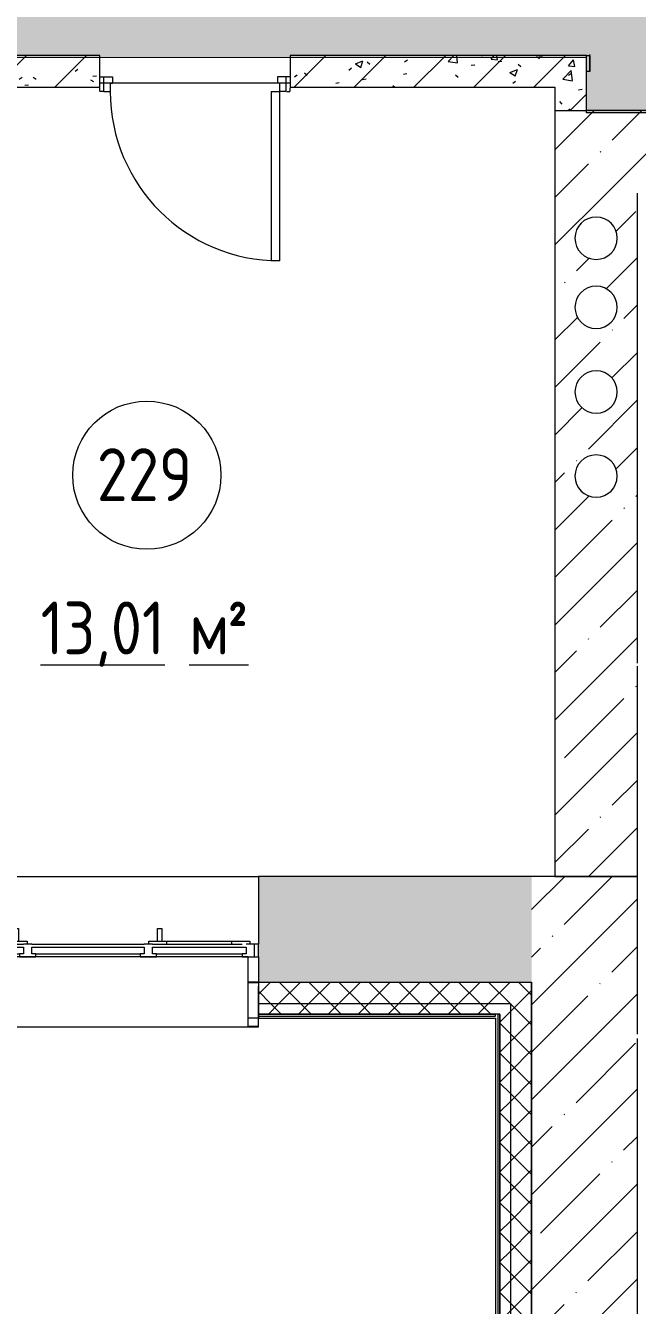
# Model space of a CAD drawing. Header units: millimetres. Extents: x -515342 to 330399, y -224905 to 507333.
# Drawn here: x -291091 to -288201, y 124317 to 130365 of the extents above; entities that cross this region are included whole.
import ezdxf

# ---------------------------------------------------------------- set-up
doc = ezdxf.new("R2010")
doc.units = ezdxf.units.MM
doc.linetypes.add('ASVP_Невидимые', pattern=[5, 3, -2])
doc.linetypes.add('ASVP_Штриховая_ш3 п1_5', pattern=[4.5, 3, -1.5])
doc.layers.get('0').update_dxf_attribs({"lineweight": 0})
for name, color, linetype, lineweight in [('_ Окна', 7, 'Continuous', 0), ('Витраж', 7, 'Continuous', 0), ('Двери', 7, 'Continuous', 0), ('Линии разделители', 7, 'ASVP_Штриховая_ш3 п1_5', 0), ('Марки помещений', 7, 'Continuous', 0), ('Окна', 7, 'Continuous', 0), ('Перекрытие', 7, 'Continuous', 0), ('Стены внутренние', 7, 'Continuous', 0), ('Стены наружные', 7, 'Continuous', 0), ('Стены несущие', 7, 'Continuous', 0), ('Стены отделка', 7, 'Continuous', 0), ('Стены перегородки', 7, 'Continuous', 0), ('Стены штриховка', 7, 'Continuous', 0), ('экспертиза условные обозначения', 1, 'Continuous', 0)]:
    doc.layers.add(name, color=color, linetype=linetype, lineweight=lineweight)
doc.styles.add('GOST Common_1', font='', dxfattribs={"width": 0.9, "height": 250})
doc.styles.add('GOST Common_2', font='', dxfattribs={"width": 0.9, "height": 250})
doc.styles.get('GOST Common_1').set_extended_font_data('GOST Common')
doc.styles.get('GOST Common_2').set_extended_font_data('GOST Common')
pattern_1 = [(45, (0, 0), (-224.5064, 224.5064), []), (45, (224.5, 0), (-224.5064, 224.5064), [396.875, -79.375, 3.353, -76.022])]
pattern_2 = [(45, (0, 0), (-70.71068, 70.71068), []), (135, (0, 0), (-70.71068, -70.71068), [])]
pattern_3 = [(45, (-374025.76, 123368.6), (-224.5064, 224.5064), []), (45, (-373801.25, 123368.6), (-224.5064, 224.5064), [396.875, -79.375, 3.353, -76.022])]
pattern_4 = [(45, (-374025.76, 123368.6), (-141.42136, 141.42136), [])]
pattern_5 = [(50, (-374025.76, 123368.6), (364.3679, -31.8783), [38.1, -419.1]), (355, (-374025.76, 123368.6), (-70.4859, 382.1133), [30.48, -335.28]), (100.451, (-373995.4, 123365.95), (293.885, 350.2334), [32.38, -356.18]), (46.184, (-374025.76, 123470.2), (542.1585, -84.0858), [57.15, -628.65]), (96.636, (-373980.6, 123463.2), (474.805, 494.8554), [48.57, -534.27]), (351.184, (-374025.76, 123470.2), (474.8102, 494.85), [45.72, -502.92]), (21, (-373974.96, 123444.8), (303.2285, -204.5305), [38.1, -419.1]), (326, (-373974.96, 123444.8), (123.6039, 368.376), [30.48, -335.28]), (71.451, (-373949.7, 123427.76), (426.8341, 163.8427), [32.38, -356.18]), (37.5, (-374025.76, 123368.6), (6.17665, 169.11015), [16.764, -314.452, 16.764, -323.596, -336.55]), (37.5, (-374025.76, 123368.6), (6.17665, 169.11015), [-671.576, 16.764, -319.786]), (7.5, (-374025.76, 123368.6), (133.63888, 200.3615), [16.764, -177.292, 16.764, -306.832, -128.27]), (7.5, (-374025.76, 123368.6), (133.63888, 200.3615), [-517.652, 16.764, -111.506]), (327.5, (-374139.04, 123368.6), (271.18182, -11.45836), [16.764, -110.236, 16.764, -379.476, -525.78]), (327.5, (-374139.04, 123368.6), (271.18182, -11.45836), [-523.24, 16.764, -509.016]), (317.5, (-374189.84, 123368.6), (296.2585, 50.85285), [16.764, -148.336, 16.764, -246.38, -373.38]), (317.5, (-374189.84, 123368.6), (296.2585, 50.85285), [-428.244, 16.764, -356.616])]

# ---------------------------------------------------------------- blocks, each defined once
blk = doc.blocks.new('Окно_ПВХ_3Створки_1Фрамуга-верх - АР_Окно_ОП_1820_h_х1570_3ст2фр-в-9695280-О_АР_П_2__3_400_План 2 этажа')
at = {"layer": '_ Окна'}
for p, q in [((-729, 130), (-805, 130)), ((-805, 130), (-805, 70)), ((-785, 70), (-785, 130)), ((-729, 116), (-729, 130)), ((-247, 130), (-323, 130)), ((-323, 130), (-323, 116)), ((-247, 116), (-247, 130)), ((323, 130), (247, 130)), ((247, 130), (247, 116)), ((323, 116), (323, 130)), ((729, 130), (729, 116)), ((805, 130), (729, 130)), ((785, 70), (785, 130)), ((805, 70), (805, 130)), ((-805, 70), (-747, 70)), ((-765, 56), (-765, 70)), ((-747, 84), (-747, 116)), ((-747, 116), (-729, 116)), ((-305, 84), (-747, 84)), ((-323, 116), (-729, 116)), ((-680, 70), (-680, 56)), ((-372, 70), (-372, 56)), ((-323, 116), (-305, 116)), ((-305, 116), (-305, 84)), ((-305, 70), (-265, 70)), ((-287, 70), (-287, 56)), ((-265, 84), (-265, 116)), ((-265, 116), (-247, 116)), ((265, 84), (-265, 84)), ((247, 116), (-247, 116)), ((247, 116), (265, 116)), ((265, 116), (265, 84)), ((265, 70), (305, 70)), ((287, 56), (287, 70)), ((305, 84), (305, 116)), ((305, 116), (323, 116)), ((747, 84), (305, 84)), ((729, 116), (323, 116)), ((372, 70), (372, 56)), ((680, 70), (680, 56)), ((729, 116), (747, 116)), ((747, 116), (747, 84)), ((747, 70), (805, 70)), ((765, 70), (765, 56)), ((-680, 56), (-765, 56)), ((-287, 56), (-372, 56)), ((372, 56), (287, 56)), ((765, 56), (680, 56))]:
    blk.add_line(p, q, dxfattribs=at)
at = {"layer": 'Окна'}
for p, q in [((-729, 130), (-323, 130)), ((-247, 130), (247, 130)), ((323, 130), (729, 130)), ((-305, 70), (-729, 70)), ((265, 70), (-265, 70)), ((729, 70), (305, 70)), ((-372, 56), (-680, 56)), ((-348.5, -4), (-348.5, 56)), ((-328.5, 56), (-328.5, -4)), ((328.5, -4), (328.5, 56)), ((348.5, 56), (348.5, -4)), ((680, 56), (372, 56)), ((-328.5, -4), (-348.5, -4)), ((348.5, -4), (328.5, -4))]:
    blk.add_line(p, q, dxfattribs=at)
blk = doc.blocks.new('Прямоугольный импост - АР_Откос_Металлический_50х330 Белый Левый-9898756-О_АР_П_2__3_400_План 2 этажа')
at = {"layer": 'Витраж'}
for p, q in [((34436.9, 2577.5), (32926.9, 2577.5)), ((32926.9, 2247.5), (34436.9, 2247.5))]:
    blk.add_line(p, q, dxfattribs=at)
blk = doc.blocks.new('Прямоугольный импост - АР_Откос_Металлический_50х330 Белый Левый-9898757-О_АР_П_2__3_400_План 2 этажа')
at = {"layer": 'Витраж', "lineweight": 18}
for p, q in [((-50, 290), (-50, -40)), ((-49, 290), (-50, 290)), ((-49, -39), (-49, 290)), ((0, 150), (-1, 150)), ((-1, 150), (-1, -39)), ((0, -40), (0, 150)), ((-50, -40), (0, -40)), ((-1, -39), (-49, -39))]:
    blk.add_line(p, q, dxfattribs=at)
blk = doc.blocks.new('СД_Люблино_Фасады_rvt-1-О_АР_П_2__3_400_План 2 этажа')
at = {"layer": 'Стены внутренние'}
h = blk.add_hatch(dxfattribs=at)
h.set_pattern_fill('FP_1', color=256, style=0, pattern_type=2)
h.set_pattern_definition(pattern_1)
h.paths.add_polyline_path([(85199, 2475), (85325, 2475), (85325, 2975), (84034.6, 2975), (84034.6, 2475), (84326.5, 2475)])
h.paths.add_polyline_path([(82424.6, 2475), (82424.6, 2975), (80024.6, 2975), (80024.6, 2475), (82145.5, 2475)])
h.paths.add_polyline_path([(77347.1, 2475), (77614.6, 2475), (77614.6, 2975), (76428.8, 2975), (76428.8, 2475), (76474.7, 2475)])
h.paths.add_polyline_path([(73857.5, 2475), (74018.8, 2475), (74018.8, 2975), (71654.3, 2975), (71654.3, 2475), (72112.6, 2475)])
h.paths.add_polyline_path([(69495.3, 2475), (70044.3, 2475), (70044.3, 2975), (68833.2, 2975), (68833.2, 2475)])
h.paths.add_polyline_path([(67223.2, 2475), (67223.2, 2975), (66055, 2975), (66055, 2475), (66878.1, 2475)])
h.paths.add_polyline_path([(64260.8, 2475), (64445, 2475), (64445, 2975), (63279.5, 2975), (63279.5, 2475), (63388.4, 2475)])
h.paths.add_polyline_path([(61643.5, 2475), (61669.5, 2475), (61669.5, 2975), (59270, 2975), (59270, 2475), (61207.3, 2475)])
h.paths.add_polyline_path([(56409, 2475), (56860, 2475), (56860, 2975), (55705, 2975), (55705, 2475)])
h.paths.add_polyline_path([(53295, 2475), (53295, 2975), (52107.5, 2975), (52107.5, 2475), (52919.3, 2475)])
h.paths.add_polyline_path([(49429.6, 2475), (49697.5, 2475), (49697.5, 2975), (48505, 2975), (48505, 2475), (48557.2, 2475)])
h.paths.add_polyline_path([(46095, 2475), (46095, 2975), (44880, 2975), (44880, 2475), (45939.9, 2475)])
h.paths.add_polyline_path([(42450.2, 2475), (42470, 2475), (42470, 2975), (40100.1, 2975), (40100.1, 2475), (41577.8, 2475)])
h.paths.add_polyline_path([(38490.1, 2475), (38490.1, 2975), (37284.2, 2975), (37284.2, 2475), (38088.1, 2475)])
h.paths.add_polyline_path([(35470.8, 2475), (35674.2, 2475), (35674.2, 2975), (34486.9, 2975), (34486.9, 2475), (34598.4, 2475)])
h.paths.add_polyline_path([(32876.9, 2475), (32876.9, 2975), (31722.6, 2975), (31722.6, 2475), (32853.5, 2475)])
h.paths.add_polyline_path([(30112.6, 2475), (30112.6, 2975), (27685.9, 2975), (27685.9, 2475), (29615.4, 2475)])
h.paths.add_polyline_path([(25275.9, 2475), (25275.9, 2975), (24073.4, 2975), (24073.4, 2475), (25001.7, 2475)])
h.paths.add_polyline_path([(21663.4, 2475), (21663.4, 2975), (19290.9, 2975), (19290.9, 2475), (21512, 2475)])
h.paths.add_polyline_path([(17680.9, 2475), (17680.9, 2975), (16335, 2975), (16335, 2475), (17183.8, 2475)])
h = blk.add_hatch(dxfattribs=at)
h.set_pattern_fill('FP_1', color=256, style=0, pattern_type=2)
h.set_pattern_definition(pattern_1)
h.paths.add_polyline_path([(85825, -300), (85825, 2975), (85325, 2975), (85325, -300)])
at = {"layer": 'Стены наружные'}
h = blk.add_hatch(dxfattribs=at)
h.set_pattern_fill('FP_4', color=256, style=0, pattern_type=2)
h.set_pattern_definition(pattern_2)
h.paths.add_polyline_path([(85199, 2374.9), (85225, 2374.9), (85225, 2474.9), (84034.6, 2474.9), (84034.6, 2374.9), (85175, 2374.9)])
h.paths.add_polyline_path([(82145.5, 2374.9), (82424.6, 2374.9), (82424.6, 2474.9), (80024.6, 2474.9), (80024.6, 2374.9), (81927.4, 2374.9)])
h = blk.add_hatch(dxfattribs=at)
h.set_pattern_fill('FP_4', color=256, style=0, pattern_type=2)
h.set_pattern_definition(pattern_2)
h.paths.add_polyline_path([(85225, -300), (85325, -300), (85325, 2474.9), (85225, 2474.9), (85225, -106.3)])
h = blk.add_hatch(dxfattribs=at)
h.set_pattern_fill('FP_4', color=256, style=0, pattern_type=2)
h.set_pattern_definition(pattern_2)
h.paths.add_polyline_path([(85165, 2324.9), (85175, 2324.9), (85175, 2374.9), (84034.6, 2374.9), (84034.6, 2324.9), (85155, 2324.9)])
h.paths.add_polyline_path([(81927.4, 2324.9), (82424.6, 2324.9), (82424.6, 2374.9), (80024.6, 2374.9), (80024.6, 2324.9), (81709.3, 2324.9)])
h = blk.add_hatch(dxfattribs=at)
h.set_pattern_fill('FP_4', color=256, style=0, pattern_type=2)
h.set_pattern_definition(pattern_2)
h.paths.add_polyline_path([(85225, -400), (85225, 2374.9), (85175, 2374.9), (85175, -400)])
at = {"layer": 'Стены внутренние'}
for p, q in [((82424.6, 2975), (84034.6, 2975)), ((84034.6, 2475), (83985.6, 2475)), ((84033.8, 2304.9), (83985.5, 2304.9))]:
    blk.add_line(p, q, dxfattribs=at)
at = {"layer": 'Стены наружные'}
blk.add_line((83985.6, 2474.9), (84034.6, 2474.9), dxfattribs=at)
at = {"layer": 'Стены несущие'}
for p, q in [((85325, 2975), (84034.6, 2975)), ((84034.6, 2975), (84034.6, 2655)), ((85825, 2975), (85325, 2975)), ((85825, 2229.7), (85825, 2975)), ((84034.6, 2595), (84034.6, 2475)), ((84034.6, 2475), (85325, 2475)), ((85325, 2475), (85325, -300)), ((85825, 200), (85825, 2209.7))]:
    blk.add_line(p, q, dxfattribs=at)
at = {"layer": 'Стены отделка', "lineweight": 9}
for p, q in [((85175, 2474.9), (84034.6, 2474.9)), ((84034.6, 2474.9), (84034.6, 2374.9)), ((85225, 2474.9), (85175, 2474.9)), ((85325, 2474.9), (85225, 2474.9)), ((85325, -300), (85325, 2474.9)), ((84034.6, 2374.9), (84034.6, 2324.9)), ((84034.6, 2324.9), (84034.6, 2314.9)), ((84034.6, 2314.9), (84034.6, 2304.9)), ((84034.6, 2304.9), (85155, 2304.9)), ((85155, 2304.9), (85155, 317.3))]:
    blk.add_line(p, q, dxfattribs=at)
at = {"layer": 'Стены штриховка'}
for p, q in [((84034.6, 2374.9), (85175, 2374.9)), ((85175, 2374.9), (85225, 2374.9)), ((85225, 2374.9), (85225, -300)), ((84034.6, 2324.9), (85155, 2324.9)), ((85155, 2324.9), (84034.6, 2324.9)), ((84034.6, 2314.9), (85155, 2314.9)), ((85165, 2324.9), (85155, 2324.9)), ((85155, 2314.9), (85155, 2324.9)), ((85175, 2324.9), (85165, 2324.9)), ((85165, 2324.9), (85165, -460)), ((85175, 2324.9), (85175, -300)), ((85175, -300), (85175, 2324.9))]:
    blk.add_line(p, q, dxfattribs=at)
at = {"layer": 'Витраж', "lineweight": 9}
for name, p in [('Прямоугольный импост - АР_Откос_Металлический_50х330 Белый Левый-9898756-О_АР_П_2__3_400_План 2 этажа', (49547.7, 17.4)), ('Прямоугольный импост - АР_Откос_Металлический_50х330 Белый Левый-9898757-О_АР_П_2__3_400_План 2 этажа', (84034.6, 2304.9))]:
    blk.add_blockref(name, p, dxfattribs=at)
at = {"layer": 'Окна', "lineweight": 9, "rotation": 180}
blk.add_blockref('Окно_ПВХ_3Створки_1Фрамуга-верх - АР_Окно_ОП_1820_h_х1570_3ст2фр-в-9695280-О_АР_П_2__3_400_План 2 этажа', (83229.6, 2725), dxfattribs=at)
blk = doc.blocks.new('Дверь_Деревянная_1 полотно - АР_Дверь_Межкомнатная_800х2000h_полотно__Г_Пр-10560740-О_АР_П_2__3_400_План 2 этажа')
at = {"layer": 'Двери', "lineweight": 18}
for p, q in [((-400, 95), (-400, 895)), ((-400, 895), (-360, 895)), ((-360, 95), (-360, 895)), ((-430, 95), (-400, 95)), ((-430, 95), (-430, 25)), ((-400, 55), (-400, 95)), ((-360, 95), (-400, 95)), ((430, 95), (400, 95)), ((400, 55), (400, 95)), ((430, 95), (430, 25)), ((-430, 25), (-390, 25)), ((-400, 55), (-390, 55)), ((-390, 25), (-390, 55)), ((400, 55), (390, 55)), ((390, 25), (390, 55)), ((430, 25), (390, 25))]:
    blk.add_line(p, q, dxfattribs=at)
at = {"layer": 'Двери', "linetype": 'ASVP_Невидимые', "lineweight": 18}
for p, q in [((-450, 95), (-450, 75)), ((-430, 95), (-450, 95)), ((430, 95), (450, 95)), ((450, 95), (450, 75)), ((-450, 25), (-430, 25)), ((450, 25), (430, 25))]:
    blk.add_line(p, q, dxfattribs=at)
at = {"layer": 'Двери', "lineweight": 18}
blk.add_arc((-400, 95), 800, 0, 90, dxfattribs=at)
blk = doc.blocks.new('ASVP_Марка_Помещение_ДваЗначения - Номер Площадь-685795-О_АР_П_2__3_400_План 2 этажа')
at = {"layer": 'Марки помещений'}
blk.add_circle((0, 0), 3.5, dxfattribs=at)

msp = doc.modelspace()

# ---------------------------------------------------------------- hatches: boundary and pattern name
at = {"layer": 'Стены внутренние'}
h = msp.add_hatch(dxfattribs=at)
h.set_pattern_fill('FP_2', color=256, style=0, pattern_type=2)
h.set_pattern_definition(pattern_4)
h.paths.add_polyline_path([(-288590.759, 130073.6058), (-288590.759, 130223.6058), (-289840.759, 130223.6058), (-289840.759, 130073.6058), (-288826.7929, 130073.6058)])
h.paths.add_polyline_path([(-290740.759, 130073.6058), (-290740.759, 130223.6058), (-291640.759, 130223.6058), (-291640.759, 130073.6058), (-291444.0649, 130073.6058)])
h = msp.add_hatch(dxfattribs=at)
h.set_pattern_fill('FP_3', color=256, style=0, pattern_type=2)
h.set_pattern_definition(pattern_5)
h.paths.add_polyline_path([(-288590.759, 130073.6058), (-288590.759, 130223.6058), (-289840.759, 130223.6058), (-289840.759, 130073.6058), (-288826.7929, 130073.6058)])
h.paths.add_polyline_path([(-290740.759, 130073.6058), (-290740.759, 130223.6058), (-291640.759, 130223.6058), (-291640.759, 130073.6058), (-291444.0649, 130073.6058)])
h = msp.add_hatch(dxfattribs=at)
h.set_pattern_fill('FP_2', color=256, style=0, pattern_type=2)
h.set_pattern_definition(pattern_4)
h.paths.add_polyline_path([(-288440.759, 129963.6058), (-288440.759, 130223.6058), (-288590.759, 130223.6058), (-288590.759, 129963.6058)])
h = msp.add_hatch(dxfattribs=at)
h.set_pattern_fill('FP_3', color=256, style=0, pattern_type=2)
h.set_pattern_definition(pattern_5)
h.paths.add_polyline_path([(-288440.759, 129963.6058), (-288440.759, 130223.6058), (-288590.759, 130223.6058), (-288590.759, 129963.6058)])
h = msp.add_hatch(dxfattribs=at)
h.set_pattern_fill('FP_1', color=256, style=0, pattern_type=2)
h.set_pattern_definition(pattern_3)
h.paths.add_polyline_path([(-287810.759, 129573.6058), (-287810.759, 129963.6058), (-288590.759, 129963.6058), (-288590.759, 129573.6058), (-287954.3688, 129573.6058)])
h = msp.add_hatch(dxfattribs=at)
h.set_pattern_fill('FP_1', color=256, style=0, pattern_type=2)
h.set_pattern_definition(pattern_3)
h.paths.add_polyline_path([(-288200.759, 126343.5459), (-288200.759, 129573.6058), (-288590.759, 129573.6058), (-288590.759, 126343.5459)])
h.paths.add_polyline_path([(-288390.5808, 128137.7364), (-288413.1238, 128137.7364), (-288445.759, 128149.6146), (-288472.3635, 128171.9384), (-288489.7283, 128202.0151), (-288495.759, 128236.2171), (-288489.7283, 128270.4192), (-288472.3635, 128300.4959), (-288445.759, 128322.8197), (-288413.1238, 128334.6979), (-288378.3942, 128334.6979), (-288345.759, 128322.8197), (-288319.1546, 128300.4959), (-288301.7897, 128270.4192), (-288295.759, 128236.2171), (-288301.7897, 128202.0151), (-288319.1546, 128171.9384), (-288345.759, 128149.6146), (-288378.3942, 128137.7364)])
h.paths.add_polyline_path([(-288390.5808, 128535.125), (-288413.1238, 128535.125), (-288445.759, 128547.0033), (-288472.3635, 128569.327), (-288489.7283, 128599.4038), (-288495.759, 128633.6058), (-288489.7283, 128667.8078), (-288472.3635, 128697.8846), (-288445.759, 128720.2083), (-288413.1238, 128732.0866), (-288378.3942, 128732.0866), (-288345.759, 128720.2083), (-288319.1546, 128697.8846), (-288301.7897, 128667.8078), (-288295.759, 128633.6058), (-288301.7897, 128599.4038), (-288319.1546, 128569.327), (-288345.759, 128547.0033), (-288378.3942, 128535.125)])
h.paths.add_polyline_path([(-288390.5808, 128935.125), (-288413.1238, 128935.125), (-288445.759, 128947.0033), (-288472.3635, 128969.327), (-288489.7283, 128999.4038), (-288495.759, 129033.6058), (-288489.7283, 129067.8078), (-288472.3635, 129097.8846), (-288445.759, 129120.2083), (-288413.1238, 129132.0866), (-288378.3942, 129132.0866), (-288345.759, 129120.2083), (-288319.1546, 129097.8846), (-288301.7897, 129067.8078), (-288295.759, 129033.6058), (-288301.7897, 128999.4038), (-288319.1546, 128969.327), (-288345.759, 128947.0033), (-288378.3942, 128935.125)])
h.paths.add_polyline_path([(-288390.5808, 129261.9541), (-288413.1238, 129261.9541), (-288445.759, 129273.8323), (-288472.3635, 129296.1561), (-288489.7283, 129326.2329), (-288495.759, 129360.4349), (-288489.7283, 129394.6369), (-288472.3635, 129424.7137), (-288445.759, 129447.0374), (-288413.1238, 129458.9157), (-288378.3942, 129458.9157), (-288345.759, 129447.0374), (-288319.1546, 129424.7137), (-288301.7897, 129394.6369), (-288295.759, 129360.4349), (-288301.7897, 129326.2329), (-288319.1546, 129296.1561), (-288345.759, 129273.8323), (-288378.3942, 129261.9541)])
at = {"layer": 'экспертиза условные обозначения'}
h = msp.add_hatch(dxfattribs=at)
h.set_pattern_fill('GRASS', color=3, scale=24)
h.set_pattern_definition([(90, (-374753.14, -34405.7), (-431.0523, 431.0523), [114.3, -747.8046]), (45, (-374753.14, -34405.7), (-431.0523, 431.0523), [114.3, -495.3]), (135, (-374753.14, -34405.7), (-431.0523, -431.0523), [114.3, -495.3])])
h.paths.add_polyline_path([(-317580.759, 132368.6058), (-272590.759, 132368.6058), (-272590.759, 129953.6058), (-276215.759, 129953.6058), (-276215.759, 129563.6058), (-275370.759, 129563.6058), (-275370.759, 126493.5459), (-278333.22, 126493.5459), (-278333.22, 129573.6058), (-278304.8297, 129573.6058), (-278304.8297, 129963.6058), (-283200.259, 129963.6058), (-283200.259, 126768.5459), (-284520.759, 126768.5459), (-284520.759, 129953.6058), (-288440.759, 129953.6058), (-288440.759, 130213.3459), (-292644.9691, 130214.6485), (-292644.9691, 126343.5459), (-301406.9946, 126343.5459), (-301406.9946, 130193.0459), (-303686.4946, 130193.0459), (-303686.4946, 130235.6745), (-305020.759, 130238.5459), (-317580.759, 130238.5459)])

# ---------------------------------------------------------------- linework, layer by layer
at = {"layer": 'Линии разделители'}
msp.add_line((-288425.759, 130148.6058), (-288425.759, 130229.0165), dxfattribs=at)
at = {"layer": 'Перекрытие'}
for p, q in [((-288440.759, 130223.6058), (-288425.759, 130223.6058)), ((-288425.759, 130223.6058), (-288425.759, 130148.6058)), ((-288425.759, 130148.6058), (-288440.759, 130148.6058)), ((-289840.759, 130093.6058), (-290740.759, 130093.6058))]:
    msp.add_line(p, q, dxfattribs=at)
at = {"layer": 'Стены несущие'}
for p, q in [((-288590.759, 129963.6058), (-288590.759, 126343.5459)), ((-287810.759, 129963.6058), (-288440.759, 129963.6058)), ((-288200.759, 127352.1718), (-288200.759, 129573.6058)), ((-288200.759, 126343.5459), (-288200.759, 127337.6829)), ((-288590.759, 126343.5459), (-288200.759, 126343.5459))]:
    msp.add_line(p, q, dxfattribs=at)
for centre, start, end in [((-288395.759, 129360.4349), 0, 180), ((-288395.759, 129360.4349), 180, 0), ((-288395.759, 129033.6058), 0, 180), ((-288395.759, 129033.6058), 180, 0), ((-288395.759, 128633.6058), 0, 180), ((-288395.759, 128633.6058), 180, 0), ((-288395.759, 128236.2171), 0, 180), ((-288395.759, 128236.2171), 180, 0)]:
    msp.add_arc(centre, 100, start, end, dxfattribs=at)
at = {"layer": 'Стены перегородки'}
for p, q in [((-290740.759, 130223.6058), (-292660.759, 130223.6058)), ((-290740.759, 130073.6058), (-290740.759, 130223.6058)), ((-288440.759, 130223.6058), (-289840.759, 130223.6058)), ((-289840.759, 130223.6058), (-289840.759, 130073.6058)), ((-288440.759, 129963.6058), (-288440.759, 130223.6058)), ((-291640.759, 130073.6058), (-290740.759, 130073.6058)), ((-289840.759, 130073.6058), (-288590.759, 130073.6058)), ((-288590.759, 130073.6058), (-288590.759, 129963.6058)), ((-288590.759, 129963.6058), (-288440.759, 129963.6058))]:
    msp.add_line(p, q, dxfattribs=at)
at = {"layer": 'экспертиза условные обозначения', "color": 3}
msp.add_lwpolyline([(-317580.759, 132368.6058), (-272590.759, 132368.6058), (-272590.759, 129953.6058), (-276215.759, 129953.6058), (-276215.759, 129563.6058), (-275370.759, 129563.6058), (-275370.759, 126493.5459), (-278333.22, 126493.5459), (-278333.22, 129573.6058), (-278304.8297, 129573.6058), (-278304.8297, 129963.6058), (-283200.259, 129963.6058), (-283200.259, 126768.5459), (-284520.759, 126768.5459), (-284520.759, 129953.6058), (-288440.759, 129953.6058), (-288440.759, 130213.3459), (-292644.9691, 130214.6485), (-292644.9691, 126343.5459), (-301406.9946, 126343.5459), (-301406.9946, 130193.0459), (-303686.4946, 130193.0459)], dxfattribs=at)

# ---------------------------------------------------------------- block references
msp.add_blockref('СД_Люблино_Фасады_rvt-1-О_АР_П_2__3_400_План 2 этажа', (-374025.759, 123368.6058))
at = {"layer": 'Двери', "rotation": 180}
msp.add_blockref('Дверь_Деревянная_1 полотно - АР_Дверь_Межкомнатная_800х2000h_полотно__Г_Пр-10560740-О_АР_П_2__3_400_План 2 этажа', (-290290.759, 130148.6058), dxfattribs=at)
at = {"layer": 'Марки помещений', "xscale": 99.99999999999993, "yscale": 99.99999999999993, "zscale": 99.99999999999993}
msp.add_blockref('ASVP_Марка_Помещение_ДваЗначения - Номер Площадь-685795-О_АР_П_2__3_400_План 2 этажа', (-290518.2011, 128240.2147), dxfattribs=at)

# ---------------------------------------------------------------- texts
at = {"layer": 'Марки помещений', "char_height": 250, "attachment_point": 1}
for s, insert, width, style in [('229', (-290754.4583, 128367.9398), 584.430187, 'GOST Common_1'), ('\\L13,01 ', (-291019.9445, 127643.4093), 851.392125, 'GOST Common_1'), ('\\L\\fGOST Common|b0|i0|c238|p34|;\\W.9;\\L²', (-290138.882, 127643.4093), 165.949312, 'GOST Common_2'), ('\\L\\fGOST Common|b0|i0|c204|p34|;\\W.9;\\Lм', (-290317.4758, 127643.4093), 216.455625, 'GOST Common_1')]:
    msp.add_mtext(s, dxfattribs=dict(at, insert=insert, width=width, style=style))

doc.saveas('drawing.dxf')
